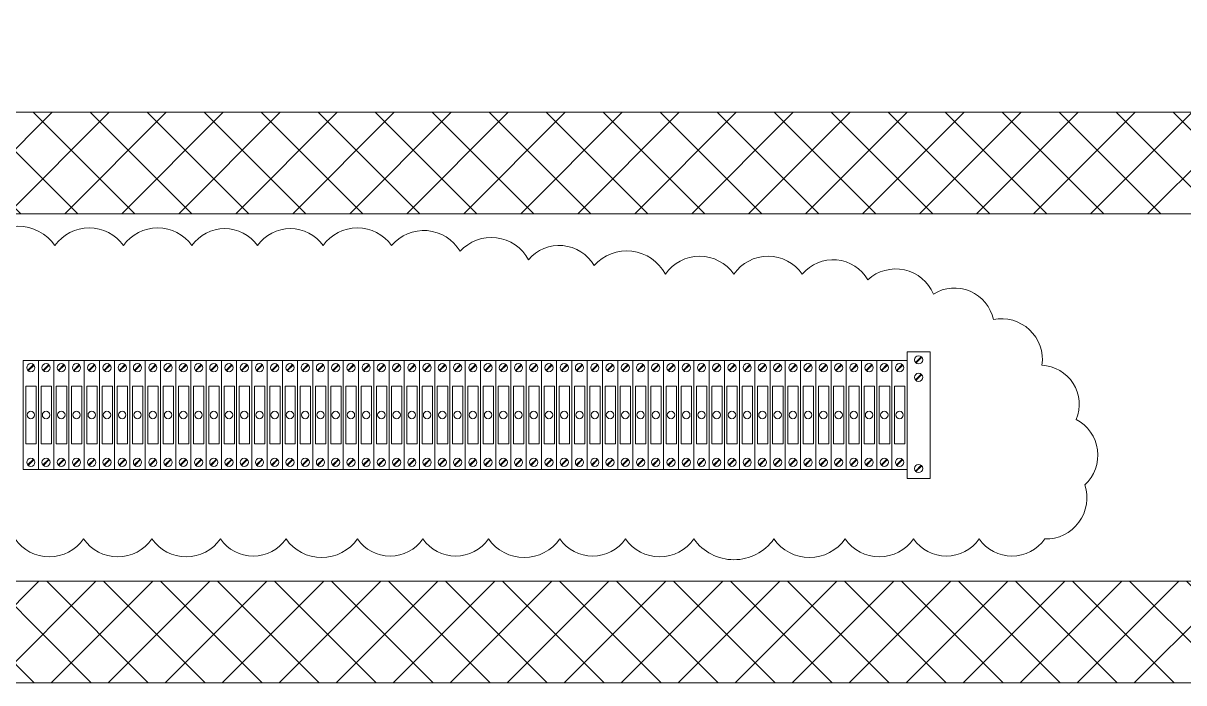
# Model space of a CAD drawing. Header units: millimetres. Extents: x 32626 to 72822, y 60047 to 123188.
# Drawn here: x 33365 to 33639.3, y 64582.1 to 64738.1 of the extents above; entities that cross this region are included whole.
import ezdxf

# ---------------------------------------------------------------- set-up
doc = ezdxf.new("R2010")
doc.units = ezdxf.units.MM
doc.header["$LTSCALE"] = 10
doc.layers.add('1轮廓实线层', color=7, linetype='Continuous', lineweight=18)

msp = doc.modelspace()

# ---------------------------------------------------------------- hatches: boundary and pattern name
at = {"layer": '1轮廓实线层'}
h = msp.add_hatch(dxfattribs=at)
h.set_pattern_fill('ANSI37', color=256, scale=3, style=0)
h.set_pattern_definition([(45, (1626.673, -2091.581), (-6.7351921, 6.7351921), []), (135, (1626.673, -2091.581), (-6.7351921, -6.7351921), [])])
h.paths.add_polyline_path([(33783.76, 64582.11), (33783.76, 64827.97), (33049.69, 64827.97), (33049.69, 64582.11)])
h.paths.add_polyline_path([(33759.76, 64606.11), (33759.76, 64693.04), (33073.69, 64693.04), (33073.69, 64606.11)], flags=16)
h.paths.add_polyline_path([(33759.76, 64717.04), (33759.76, 64803.97), (33073.69, 64803.97), (33073.69, 64717.04)], flags=16)

# ---------------------------------------------------------------- linework, layer by layer
for p, q in [((33759.76, 64717.04), (33073.69, 64717.04)), ((33759.76, 64693.04), (33073.69, 64693.04)), ((33519.76, 64606.11), (33073.69, 64606.11)), ((33759.76, 64606.11), (33073.69, 64606.11)), ((33783.76, 64582.11), (33049.69, 64582.11)), ((33582.58, 64582.11), (33630.58, 64582.11))]:
    msp.add_line(p, q, dxfattribs=at)
at = {"layer": '1轮廓实线层', "lineweight": 13}
for p, q in [((33573.93, 64660.42), (33579.33, 64660.42)), ((33573.93, 64630.42), (33573.93, 64660.42)), ((33579.33, 64660.42), (33579.33, 64630.42)), ((33365.02, 64658.35), (33368.62, 64658.35)), ((33365.02, 64632.55), (33365.02, 64658.35)), ((33368.62, 64658.35), (33368.62, 64632.55)), ((33368.62, 64658.35), (33372.22, 64658.35)), ((33368.62, 64632.55), (33368.62, 64658.35)), ((33372.22, 64658.35), (33372.22, 64632.55)), ((33372.22, 64658.35), (33375.82, 64658.35)), ((33372.22, 64632.55), (33372.22, 64658.35)), ((33375.82, 64658.35), (33375.82, 64632.55)), ((33375.82, 64658.35), (33379.42, 64658.35)), ((33375.82, 64632.55), (33375.82, 64658.35)), ((33379.42, 64658.35), (33379.42, 64632.55)), ((33379.42, 64658.35), (33383.02, 64658.35)), ((33379.42, 64632.55), (33379.42, 64658.35)), ((33383.02, 64658.35), (33383.02, 64632.55)), ((33383.02, 64658.35), (33386.62, 64658.35)), ((33383.02, 64632.55), (33383.02, 64658.35)), ((33386.62, 64658.35), (33386.62, 64632.55)), ((33386.62, 64658.35), (33390.22, 64658.35)), ((33386.62, 64632.55), (33386.62, 64658.35)), ((33390.22, 64658.35), (33390.22, 64632.55)), ((33390.22, 64658.35), (33393.82, 64658.35)), ((33390.22, 64632.55), (33390.22, 64658.35)), ((33393.82, 64658.35), (33393.82, 64632.55)), ((33393.86, 64658.35), (33397.46, 64658.35)), ((33397.46, 64658.35), (33397.46, 64632.55)), ((33397.46, 64658.35), (33401.06, 64658.35)), ((33397.46, 64632.55), (33397.46, 64658.35)), ((33401.06, 64658.35), (33401.06, 64632.55)), ((33401.06, 64658.35), (33404.66, 64658.35)), ((33401.06, 64632.55), (33401.06, 64658.35)), ((33404.66, 64658.35), (33404.66, 64632.55)), ((33404.66, 64658.35), (33408.26, 64658.35)), ((33404.66, 64632.55), (33404.66, 64658.35)), ((33408.26, 64658.35), (33408.26, 64632.55)), ((33408.26, 64658.35), (33411.86, 64658.35)), ((33408.26, 64632.55), (33408.26, 64658.35)), ((33411.86, 64658.35), (33411.86, 64632.55)), ((33411.86, 64658.35), (33415.46, 64658.35)), ((33411.86, 64632.55), (33411.86, 64658.35)), ((33415.46, 64658.35), (33415.46, 64632.55)), ((33415.46, 64658.35), (33419.06, 64658.35)), ((33415.46, 64632.55), (33415.46, 64658.35)), ((33419.06, 64658.35), (33419.06, 64632.55)), ((33419.06, 64658.35), (33422.66, 64658.35)), ((33419.06, 64632.55), (33419.06, 64658.35)), ((33422.66, 64658.35), (33422.66, 64632.55)), ((33422.66, 64658.35), (33426.26, 64658.35)), ((33422.66, 64632.55), (33422.66, 64658.35)), ((33426.26, 64658.35), (33426.26, 64632.55)), ((33426.26, 64658.35), (33429.86, 64658.35)), ((33426.26, 64632.55), (33426.26, 64658.35)), ((33429.86, 64658.35), (33429.86, 64632.55)), ((33429.87, 64658.35), (33433.47, 64658.35)), ((33429.87, 64632.55), (33429.87, 64658.35)), ((33433.47, 64658.35), (33433.47, 64632.55)), ((33433.47, 64658.35), (33437.07, 64658.35)), ((33433.47, 64632.55), (33433.47, 64658.35)), ((33437.07, 64658.35), (33437.07, 64632.55)), ((33437.07, 64658.35), (33440.67, 64658.35)), ((33437.07, 64632.55), (33437.07, 64658.35)), ((33440.67, 64658.35), (33440.67, 64632.55)), ((33440.67, 64658.35), (33444.27, 64658.35)), ((33440.67, 64632.55), (33440.67, 64658.35)), ((33444.27, 64658.35), (33444.27, 64632.55)), ((33444.27, 64658.35), (33447.87, 64658.35)), ((33444.27, 64632.55), (33444.27, 64658.35)), ((33447.87, 64658.35), (33447.87, 64632.55)), ((33447.87, 64658.35), (33451.47, 64658.35)), ((33447.87, 64632.55), (33447.87, 64658.35)), ((33451.47, 64658.35), (33451.47, 64632.55)), ((33451.47, 64658.35), (33455.07, 64658.35)), ((33451.47, 64632.55), (33451.47, 64658.35)), ((33455.07, 64658.35), (33455.07, 64632.55)), ((33455.07, 64658.35), (33458.67, 64658.35)), ((33455.07, 64632.55), (33455.07, 64658.35)), ((33458.67, 64658.35), (33458.67, 64632.55)), ((33458.67, 64658.35), (33462.27, 64658.35)), ((33458.67, 64632.55), (33458.67, 64658.35)), ((33462.27, 64658.35), (33462.27, 64632.55)), ((33462.27, 64658.35), (33465.87, 64658.35)), ((33462.27, 64632.55), (33462.27, 64658.35)), ((33465.87, 64658.35), (33465.87, 64632.55)), ((33465.87, 64658.35), (33469.47, 64658.35)), ((33465.87, 64632.55), (33465.87, 64658.35)), ((33469.47, 64658.35), (33469.47, 64632.55)), ((33469.47, 64632.55), (33469.47, 64658.35)), ((33469.48, 64658.35), (33473.08, 64658.35)), ((33469.48, 64632.55), (33469.48, 64658.35)), ((33473.08, 64658.35), (33473.08, 64632.55)), ((33473.08, 64658.35), (33476.68, 64658.35)), ((33473.08, 64632.55), (33473.08, 64658.35)), ((33476.68, 64658.35), (33476.68, 64632.55)), ((33476.68, 64658.35), (33480.28, 64658.35)), ((33476.68, 64632.55), (33476.68, 64658.35)), ((33480.28, 64658.35), (33480.28, 64632.55)), ((33480.28, 64658.35), (33483.88, 64658.35)), ((33480.28, 64632.55), (33480.28, 64658.35)), ((33483.88, 64658.35), (33483.88, 64632.55)), ((33483.88, 64658.35), (33487.48, 64658.35)), ((33483.88, 64632.55), (33483.88, 64658.35)), ((33487.48, 64658.35), (33487.48, 64632.55)), ((33487.48, 64658.35), (33491.08, 64658.35)), ((33487.48, 64632.55), (33487.48, 64658.35)), ((33491.08, 64658.35), (33491.08, 64632.55)), ((33491.08, 64658.35), (33494.68, 64658.35)), ((33491.08, 64632.55), (33491.08, 64658.35)), ((33494.68, 64658.35), (33494.68, 64632.55)), ((33494.68, 64658.35), (33498.28, 64658.35)), ((33494.68, 64632.55), (33494.68, 64658.35)), ((33498.28, 64658.35), (33498.28, 64632.55)), ((33498.31, 64658.35), (33501.91, 64658.35)), ((33501.91, 64658.35), (33501.91, 64632.55)), ((33501.91, 64658.35), (33505.51, 64658.35)), ((33501.91, 64632.55), (33501.91, 64658.35)), ((33505.51, 64658.35), (33505.51, 64632.55)), ((33505.52, 64658.35), (33509.12, 64658.35)), ((33505.52, 64632.55), (33505.52, 64658.35)), ((33509.12, 64658.35), (33509.12, 64632.55)), ((33509.12, 64658.35), (33512.72, 64658.35)), ((33509.12, 64632.55), (33509.12, 64658.35)), ((33512.72, 64658.35), (33512.72, 64632.55)), ((33512.72, 64658.35), (33516.32, 64658.35)), ((33512.72, 64632.55), (33512.72, 64658.35)), ((33516.32, 64658.35), (33516.32, 64632.55)), ((33516.32, 64658.35), (33519.92, 64658.35)), ((33516.32, 64632.55), (33516.32, 64658.35)), ((33519.92, 64658.35), (33519.92, 64632.55)), ((33519.92, 64658.35), (33523.52, 64658.35)), ((33519.92, 64632.55), (33519.92, 64658.35)), ((33523.52, 64658.35), (33523.52, 64632.55)), ((33523.52, 64658.35), (33527.12, 64658.35)), ((33523.52, 64632.55), (33523.52, 64658.35)), ((33527.12, 64658.35), (33527.12, 64632.55)), ((33527.12, 64658.35), (33530.72, 64658.35)), ((33527.12, 64632.55), (33527.12, 64658.35)), ((33530.72, 64658.35), (33530.72, 64632.55)), ((33530.72, 64658.35), (33534.32, 64658.35)), ((33530.72, 64632.55), (33530.72, 64658.35)), ((33534.32, 64658.35), (33534.32, 64632.55)), ((33534.32, 64658.35), (33537.92, 64658.35)), ((33534.32, 64632.55), (33534.32, 64658.35)), ((33537.92, 64658.35), (33537.92, 64632.55)), ((33537.92, 64658.35), (33541.52, 64658.35)), ((33537.92, 64632.55), (33537.92, 64658.35)), ((33541.52, 64658.35), (33541.52, 64632.55)), ((33541.52, 64658.35), (33545.12, 64658.35)), ((33541.52, 64632.55), (33541.52, 64658.35)), ((33545.12, 64658.35), (33545.12, 64632.55)), ((33545.12, 64658.35), (33548.72, 64658.35)), ((33545.12, 64632.55), (33545.12, 64658.35)), ((33548.72, 64658.35), (33548.72, 64632.55)), ((33548.72, 64658.35), (33552.32, 64658.35)), ((33548.72, 64632.55), (33548.72, 64658.35)), ((33552.32, 64658.35), (33552.32, 64632.55)), ((33552.33, 64658.35), (33555.93, 64658.35)), ((33552.33, 64632.55), (33552.33, 64658.35)), ((33555.93, 64658.35), (33555.93, 64632.55)), ((33555.93, 64658.35), (33559.53, 64658.35)), ((33555.93, 64632.55), (33555.93, 64658.35)), ((33559.53, 64658.35), (33559.53, 64632.55)), ((33559.53, 64658.35), (33563.13, 64658.35)), ((33559.53, 64632.55), (33559.53, 64658.35)), ((33563.13, 64658.35), (33563.13, 64632.55)), ((33563.13, 64658.35), (33566.73, 64658.35)), ((33563.13, 64632.55), (33563.13, 64658.35)), ((33566.73, 64658.35), (33566.73, 64632.55)), ((33566.73, 64658.35), (33570.33, 64658.35)), ((33566.73, 64632.55), (33566.73, 64658.35)), ((33570.33, 64658.35), (33570.33, 64632.55)), ((33570.33, 64658.35), (33573.93, 64658.35)), ((33570.33, 64632.55), (33570.33, 64658.35)), ((33573.93, 64658.35), (33573.93, 64632.55)), ((33573.93, 64632.55), (33573.93, 64658.35)), ((33575.88, 64657.86), (33577.26, 64659.24)), ((33576, 64657.74), (33577.38, 64659.12)), ((33366.07, 64656.01), (33367.45, 64657.39)), ((33366.19, 64655.89), (33367.57, 64657.27)), ((33369.67, 64656.01), (33371.05, 64657.39)), ((33369.79, 64655.89), (33371.17, 64657.27)), ((33373.27, 64656.01), (33374.65, 64657.39)), ((33373.39, 64655.89), (33374.77, 64657.27)), ((33376.87, 64656.01), (33378.25, 64657.39)), ((33376.99, 64655.89), (33378.37, 64657.27)), ((33380.47, 64656.01), (33381.85, 64657.39)), ((33380.59, 64655.89), (33381.97, 64657.27)), ((33384.07, 64656.01), (33385.45, 64657.39)), ((33384.19, 64655.89), (33385.57, 64657.27)), ((33387.67, 64656.01), (33389.05, 64657.39)), ((33387.8, 64655.89), (33389.17, 64657.27)), ((33391.27, 64656.01), (33392.65, 64657.39)), ((33391.4, 64655.89), (33392.77, 64657.27)), ((33394.91, 64656.01), (33396.29, 64657.39)), ((33395.03, 64655.89), (33396.41, 64657.27)), ((33398.51, 64656.01), (33399.89, 64657.39)), ((33398.63, 64655.89), (33400.01, 64657.27)), ((33402.11, 64656.01), (33403.49, 64657.39)), ((33402.23, 64655.89), (33403.61, 64657.27)), ((33405.71, 64656.01), (33407.09, 64657.39)), ((33405.83, 64655.89), (33407.21, 64657.27)), ((33409.31, 64656.01), (33410.69, 64657.39)), ((33409.43, 64655.89), (33410.81, 64657.27)), ((33412.91, 64656.01), (33414.29, 64657.39)), ((33413.03, 64655.89), (33414.41, 64657.27)), ((33416.51, 64656.01), (33417.89, 64657.39)), ((33416.63, 64655.89), (33418.01, 64657.27)), ((33420.11, 64656.01), (33421.49, 64657.39)), ((33420.23, 64655.89), (33421.61, 64657.27)), ((33423.71, 64656.01), (33425.09, 64657.39)), ((33423.84, 64655.89), (33425.21, 64657.27)), ((33427.32, 64656.01), (33428.69, 64657.39)), ((33427.44, 64655.89), (33428.81, 64657.27)), ((33430.92, 64656.01), (33432.29, 64657.39)), ((33431.04, 64655.89), (33432.42, 64657.27)), ((33434.52, 64656.01), (33435.9, 64657.39)), ((33434.64, 64655.89), (33436.02, 64657.27)), ((33438.12, 64656.01), (33439.5, 64657.39)), ((33438.24, 64655.89), (33439.62, 64657.27)), ((33441.72, 64656.01), (33443.1, 64657.39)), ((33441.84, 64655.89), (33443.22, 64657.27)), ((33445.32, 64656.01), (33446.7, 64657.39)), ((33445.44, 64655.89), (33446.82, 64657.27)), ((33448.92, 64656.01), (33450.3, 64657.39)), ((33449.04, 64655.89), (33450.42, 64657.27)), ((33452.52, 64656.01), (33453.9, 64657.39)), ((33452.64, 64655.89), (33454.02, 64657.27)), ((33456.12, 64656.01), (33457.5, 64657.39)), ((33456.24, 64655.89), (33457.62, 64657.27)), ((33459.72, 64656.01), (33461.1, 64657.39)), ((33459.84, 64655.89), (33461.22, 64657.27)), ((33463.32, 64656.01), (33464.7, 64657.39)), ((33463.44, 64655.89), (33464.82, 64657.27)), ((33466.92, 64656.01), (33468.3, 64657.39)), ((33467.04, 64655.89), (33468.42, 64657.27)), ((33470.53, 64656.01), (33471.9, 64657.39)), ((33470.65, 64655.89), (33472.03, 64657.27)), ((33474.13, 64656.01), (33475.51, 64657.39)), ((33474.25, 64655.89), (33475.63, 64657.27)), ((33477.73, 64656.01), (33479.11, 64657.39)), ((33477.85, 64655.89), (33479.23, 64657.27)), ((33481.33, 64656.01), (33482.71, 64657.39)), ((33481.45, 64655.89), (33482.83, 64657.27)), ((33484.93, 64656.01), (33486.31, 64657.39)), ((33485.05, 64655.89), (33486.43, 64657.27)), ((33488.53, 64656.01), (33489.91, 64657.39)), ((33488.65, 64655.89), (33490.03, 64657.27)), ((33492.13, 64656.01), (33493.51, 64657.39)), ((33492.25, 64655.89), (33493.63, 64657.27)), ((33495.73, 64656.01), (33497.11, 64657.39)), ((33495.85, 64655.89), (33497.23, 64657.27)), ((33499.36, 64656.01), (33500.74, 64657.39)), ((33499.48, 64655.89), (33500.86, 64657.27)), ((33502.96, 64656.01), (33504.34, 64657.39)), ((33503.09, 64655.89), (33504.46, 64657.27)), ((33506.57, 64656.01), (33507.94, 64657.39)), ((33506.69, 64655.89), (33508.07, 64657.27)), ((33510.17, 64656.01), (33511.55, 64657.39)), ((33510.29, 64655.89), (33511.67, 64657.27)), ((33513.77, 64656.01), (33515.15, 64657.39)), ((33513.89, 64655.89), (33515.27, 64657.27)), ((33517.37, 64656.01), (33518.75, 64657.39)), ((33517.49, 64655.89), (33518.87, 64657.27)), ((33520.97, 64656.01), (33522.35, 64657.39)), ((33521.09, 64655.89), (33522.47, 64657.27)), ((33524.57, 64656.01), (33525.95, 64657.39)), ((33524.69, 64655.89), (33526.07, 64657.27)), ((33528.17, 64656.01), (33529.55, 64657.39)), ((33528.29, 64655.89), (33529.67, 64657.27)), ((33531.77, 64656.01), (33533.15, 64657.39)), ((33531.89, 64655.89), (33533.27, 64657.27)), ((33535.37, 64656.01), (33536.75, 64657.39)), ((33535.49, 64655.89), (33536.87, 64657.27)), ((33538.97, 64656.01), (33540.35, 64657.39)), ((33539.09, 64655.89), (33540.47, 64657.27)), ((33542.57, 64656.01), (33543.95, 64657.39)), ((33542.69, 64655.89), (33544.07, 64657.27)), ((33546.17, 64656.01), (33547.55, 64657.39)), ((33546.3, 64655.89), (33547.67, 64657.27)), ((33549.78, 64656.01), (33551.15, 64657.39)), ((33549.9, 64655.89), (33551.28, 64657.27)), ((33553.38, 64656.01), (33554.75, 64657.39)), ((33553.5, 64655.89), (33554.88, 64657.27)), ((33556.98, 64656.01), (33558.36, 64657.39)), ((33557.1, 64655.89), (33558.48, 64657.27)), ((33560.58, 64656.01), (33561.96, 64657.39)), ((33560.7, 64655.89), (33562.08, 64657.27)), ((33564.18, 64656.01), (33565.56, 64657.39)), ((33564.3, 64655.89), (33565.68, 64657.27)), ((33567.78, 64656.01), (33569.16, 64657.39)), ((33567.9, 64655.89), (33569.28, 64657.27)), ((33571.38, 64656.01), (33572.76, 64657.39)), ((33571.5, 64655.89), (33572.88, 64657.27)), ((33575.88, 64653.74), (33577.26, 64655.12)), ((33576, 64653.62), (33577.38, 64655)), ((33366.07, 64633.63), (33367.45, 64635.01)), ((33366.19, 64633.51), (33367.57, 64634.89)), ((33369.67, 64633.63), (33371.05, 64635.01)), ((33369.79, 64633.51), (33371.17, 64634.89)), ((33373.27, 64633.63), (33374.65, 64635.01)), ((33373.39, 64633.51), (33374.77, 64634.89)), ((33376.87, 64633.63), (33378.25, 64635.01)), ((33376.99, 64633.51), (33378.37, 64634.89)), ((33380.47, 64633.63), (33381.85, 64635.01)), ((33380.59, 64633.51), (33381.97, 64634.89)), ((33384.07, 64633.63), (33385.45, 64635.01)), ((33384.19, 64633.51), (33385.57, 64634.89)), ((33387.67, 64633.63), (33389.05, 64635.01)), ((33387.8, 64633.51), (33389.17, 64634.89)), ((33391.27, 64633.63), (33392.65, 64635.01)), ((33391.4, 64633.51), (33392.77, 64634.89)), ((33394.91, 64633.63), (33396.29, 64635.01)), ((33395.03, 64633.51), (33396.41, 64634.89)), ((33398.51, 64633.63), (33399.89, 64635.01)), ((33398.63, 64633.51), (33400.01, 64634.89)), ((33402.11, 64633.63), (33403.49, 64635.01)), ((33402.23, 64633.51), (33403.61, 64634.89)), ((33405.71, 64633.63), (33407.09, 64635.01)), ((33405.83, 64633.51), (33407.21, 64634.89)), ((33409.31, 64633.63), (33410.69, 64635.01)), ((33409.43, 64633.51), (33410.81, 64634.89)), ((33412.91, 64633.63), (33414.29, 64635.01)), ((33413.03, 64633.51), (33414.41, 64634.89)), ((33416.51, 64633.63), (33417.89, 64635.01)), ((33416.63, 64633.51), (33418.01, 64634.89)), ((33420.11, 64633.63), (33421.49, 64635.01)), ((33420.23, 64633.51), (33421.61, 64634.89)), ((33423.71, 64633.63), (33425.09, 64635.01)), ((33423.84, 64633.51), (33425.21, 64634.89)), ((33427.32, 64633.63), (33428.69, 64635.01)), ((33427.44, 64633.51), (33428.81, 64634.89)), ((33430.92, 64633.63), (33432.29, 64635.01)), ((33431.04, 64633.51), (33432.42, 64634.89)), ((33434.52, 64633.63), (33435.9, 64635.01)), ((33434.64, 64633.51), (33436.02, 64634.89)), ((33438.12, 64633.63), (33439.5, 64635.01)), ((33438.24, 64633.51), (33439.62, 64634.89)), ((33441.72, 64633.63), (33443.1, 64635.01)), ((33441.84, 64633.51), (33443.22, 64634.89)), ((33445.32, 64633.63), (33446.7, 64635.01)), ((33445.44, 64633.51), (33446.82, 64634.89)), ((33448.92, 64633.63), (33450.3, 64635.01)), ((33449.04, 64633.51), (33450.42, 64634.89)), ((33452.52, 64633.63), (33453.9, 64635.01)), ((33452.64, 64633.51), (33454.02, 64634.89)), ((33456.12, 64633.63), (33457.5, 64635.01)), ((33456.24, 64633.51), (33457.62, 64634.89)), ((33459.72, 64633.63), (33461.1, 64635.01)), ((33459.84, 64633.51), (33461.22, 64634.89)), ((33463.32, 64633.63), (33464.7, 64635.01)), ((33463.44, 64633.51), (33464.82, 64634.89)), ((33466.92, 64633.63), (33468.3, 64635.01)), ((33467.04, 64633.51), (33468.42, 64634.89)), ((33470.53, 64633.63), (33471.9, 64635.01)), ((33470.65, 64633.51), (33472.03, 64634.89)), ((33474.13, 64633.63), (33475.51, 64635.01)), ((33474.25, 64633.51), (33475.63, 64634.89)), ((33477.73, 64633.63), (33479.11, 64635.01)), ((33477.85, 64633.51), (33479.23, 64634.89)), ((33481.33, 64633.63), (33482.71, 64635.01)), ((33481.45, 64633.51), (33482.83, 64634.89)), ((33484.93, 64633.63), (33486.31, 64635.01)), ((33485.05, 64633.51), (33486.43, 64634.89)), ((33488.53, 64633.63), (33489.91, 64635.01)), ((33488.65, 64633.51), (33490.03, 64634.89)), ((33492.13, 64633.63), (33493.51, 64635.01)), ((33492.25, 64633.51), (33493.63, 64634.89)), ((33495.73, 64633.63), (33497.11, 64635.01)), ((33495.85, 64633.51), (33497.23, 64634.89)), ((33499.36, 64633.63), (33500.74, 64635.01)), ((33499.48, 64633.51), (33500.86, 64634.89)), ((33502.96, 64633.63), (33504.34, 64635.01)), ((33503.09, 64633.51), (33504.46, 64634.89)), ((33506.57, 64633.63), (33507.94, 64635.01)), ((33506.69, 64633.51), (33508.07, 64634.89)), ((33510.17, 64633.63), (33511.55, 64635.01)), ((33510.29, 64633.51), (33511.67, 64634.89)), ((33513.77, 64633.63), (33515.15, 64635.01)), ((33513.89, 64633.51), (33515.27, 64634.89)), ((33517.37, 64633.63), (33518.75, 64635.01)), ((33517.49, 64633.51), (33518.87, 64634.89)), ((33520.97, 64633.63), (33522.35, 64635.01)), ((33521.09, 64633.51), (33522.47, 64634.89)), ((33524.57, 64633.63), (33525.95, 64635.01)), ((33524.69, 64633.51), (33526.07, 64634.89)), ((33528.17, 64633.63), (33529.55, 64635.01)), ((33528.29, 64633.51), (33529.67, 64634.89)), ((33531.77, 64633.63), (33533.15, 64635.01)), ((33531.89, 64633.51), (33533.27, 64634.89)), ((33535.37, 64633.63), (33536.75, 64635.01)), ((33535.49, 64633.51), (33536.87, 64634.89)), ((33538.97, 64633.63), (33540.35, 64635.01)), ((33539.09, 64633.51), (33540.47, 64634.89)), ((33542.57, 64633.63), (33543.95, 64635.01)), ((33542.69, 64633.51), (33544.07, 64634.89)), ((33546.17, 64633.63), (33547.55, 64635.01)), ((33546.3, 64633.51), (33547.67, 64634.89)), ((33549.78, 64633.63), (33551.15, 64635.01)), ((33549.9, 64633.51), (33551.28, 64634.89)), ((33553.38, 64633.63), (33554.75, 64635.01)), ((33553.5, 64633.51), (33554.88, 64634.89)), ((33556.98, 64633.63), (33558.36, 64635.01)), ((33557.1, 64633.51), (33558.48, 64634.89)), ((33560.58, 64633.63), (33561.96, 64635.01)), ((33560.7, 64633.51), (33562.08, 64634.89)), ((33564.18, 64633.63), (33565.56, 64635.01)), ((33564.3, 64633.51), (33565.68, 64634.89)), ((33567.78, 64633.63), (33569.16, 64635.01)), ((33567.9, 64633.51), (33569.28, 64634.89)), ((33571.38, 64633.63), (33572.76, 64635.01)), ((33571.5, 64633.51), (33572.88, 64634.89)), ((33575.88, 64632.17), (33577.26, 64633.55)), ((33576, 64632.05), (33577.38, 64633.43)), ((33368.62, 64632.55), (33365.02, 64632.55)), ((33372.22, 64632.55), (33368.62, 64632.55)), ((33375.82, 64632.55), (33372.22, 64632.55)), ((33379.42, 64632.55), (33375.82, 64632.55)), ((33383.02, 64632.55), (33379.42, 64632.55)), ((33386.62, 64632.55), (33383.02, 64632.55)), ((33390.22, 64632.55), (33386.62, 64632.55)), ((33393.82, 64632.55), (33390.22, 64632.55)), ((33397.46, 64632.55), (33393.86, 64632.55)), ((33401.06, 64632.55), (33397.46, 64632.55)), ((33404.66, 64632.55), (33401.06, 64632.55)), ((33408.26, 64632.55), (33404.66, 64632.55)), ((33411.86, 64632.55), (33408.26, 64632.55)), ((33415.46, 64632.55), (33411.86, 64632.55)), ((33419.06, 64632.55), (33415.46, 64632.55)), ((33422.66, 64632.55), (33419.06, 64632.55)), ((33426.26, 64632.55), (33422.66, 64632.55)), ((33429.86, 64632.55), (33426.26, 64632.55)), ((33433.47, 64632.55), (33429.87, 64632.55)), ((33437.07, 64632.55), (33433.47, 64632.55)), ((33440.67, 64632.55), (33437.07, 64632.55)), ((33444.27, 64632.55), (33440.67, 64632.55)), ((33447.87, 64632.55), (33444.27, 64632.55)), ((33451.47, 64632.55), (33447.87, 64632.55)), ((33455.07, 64632.55), (33451.47, 64632.55)), ((33458.67, 64632.55), (33455.07, 64632.55)), ((33462.27, 64632.55), (33458.67, 64632.55)), ((33465.87, 64632.55), (33462.27, 64632.55)), ((33469.47, 64632.55), (33465.87, 64632.55)), ((33473.08, 64632.55), (33469.48, 64632.55)), ((33476.68, 64632.55), (33473.08, 64632.55)), ((33480.28, 64632.55), (33476.68, 64632.55)), ((33483.88, 64632.55), (33480.28, 64632.55)), ((33487.48, 64632.55), (33483.88, 64632.55)), ((33491.08, 64632.55), (33487.48, 64632.55)), ((33494.68, 64632.55), (33491.08, 64632.55)), ((33498.28, 64632.55), (33494.68, 64632.55)), ((33501.91, 64632.55), (33498.31, 64632.55)), ((33505.51, 64632.55), (33501.91, 64632.55)), ((33509.12, 64632.55), (33505.52, 64632.55)), ((33512.72, 64632.55), (33509.12, 64632.55)), ((33516.32, 64632.55), (33512.72, 64632.55)), ((33519.92, 64632.55), (33516.32, 64632.55)), ((33523.52, 64632.55), (33519.92, 64632.55)), ((33527.12, 64632.55), (33523.52, 64632.55)), ((33530.72, 64632.55), (33527.12, 64632.55)), ((33534.32, 64632.55), (33530.72, 64632.55)), ((33537.92, 64632.55), (33534.32, 64632.55)), ((33541.52, 64632.55), (33537.92, 64632.55)), ((33545.12, 64632.55), (33541.52, 64632.55)), ((33548.72, 64632.55), (33545.12, 64632.55)), ((33552.32, 64632.55), (33548.72, 64632.55)), ((33555.93, 64632.55), (33552.33, 64632.55)), ((33559.53, 64632.55), (33555.93, 64632.55)), ((33563.13, 64632.55), (33559.53, 64632.55)), ((33566.73, 64632.55), (33563.13, 64632.55)), ((33570.33, 64632.55), (33566.73, 64632.55)), ((33573.93, 64632.55), (33570.33, 64632.55)), ((33579.33, 64630.42), (33573.93, 64630.42))]:
    msp.add_line(p, q, dxfattribs=at)
at = {"layer": '1轮廓实线层', "color": 1}
msp.add_lwpolyline([(33363.09, 64616.13, 0.520567), (33379.27, 64616.13, 0.520567), (33379.27, 64616.13, 0.520567), (33395.45, 64616.13, 0.520567), (33395.45, 64616.13, 0.520567), (33411.63, 64616.13, 0.520567), (33411.63, 64616.13, 0.520567), (33427.13, 64616.13, 0.520567), (33427.13, 64616.13, 0.520567), (33443.99, 64616.13, 0.520567), (33443.99, 64616.13, 0.520567), (33459.49, 64616.13, 0.520567), (33459.49, 64616.13, 0.520567), (33474.99, 64616.13, 0.520567), (33474.99, 64616.13, 0.520567), (33491.85, 64616.13, 0.520567), (33491.85, 64616.13, 0.520567), (33507.35, 64616.13, 0.520567), (33507.35, 64616.13, 0.520567), (33523.53, 64616.13, 0.520567), (33523.53, 64616.13, 0.520567), (33542.41, 64616.13, 0.520567), (33542.41, 64616.13, 0.520567), (33559.26, 64616.13, 0.520567), (33559.26, 64616.13, 0.520567), (33575.44, 64616.13, 0.520567), (33575.44, 64616.13, 0.520567), (33590.94, 64616.13, 0.520567), (33590.94, 64616.13, 0.520567), (33606.45, 64616.13, 0.520567), (33606.45, 64616.13, 0.520567), (33615.89, 64628.92, 0.520567), (33615.89, 64628.92, 0.520567), (33613.86, 64644.42, 0.520567), (33613.86, 64644.42, 0.520567), (33605.78, 64657.22, 0.520567), (33605.78, 64657.22, 0.520567), (33594.31, 64668, 0.520567), (33594.31, 64668, 0.520567), (33580.16, 64674.06, 0.520567), (33580.16, 64674.06, 0.520567), (33564.65, 64677.43, 0.520567), (33564.65, 64677.43, 0.520567), (33549.15, 64678.77, 0.520567), (33549.15, 64678.77, 0.520567), (33532.97, 64678.77, 0.520567), (33532.97, 64678.77, 0.520567), (33516.79, 64678.77, 0.520567), (33516.79, 64678.77, 0.520567), (33499.94, 64680.79, 0.520567), (33499.94, 64680.79, 0.520567), (33484.43, 64682.14, 0.520567), (33484.43, 64682.14, 0.520567), (33468.25, 64684.16, 0.520567), (33468.25, 64684.16, 0.520567), (33452.07, 64685.51, 0.520567), (33452.07, 64685.51, 0.520567), (33435.9, 64685.51, 0.520567), (33435.9, 64685.51, 0.520567), (33420.39, 64685.51, 0.520567), (33420.39, 64685.51, 0.520567), (33404.89, 64685.51, 0.520567), (33404.89, 64685.51, 0.520567), (33388.71, 64685.51, 0.520567), (33388.71, 64685.51, 0.520567), (33372.53, 64685.51, 0.520567), (33372.53, 64685.51, 0.520567), (33355, 64685.51, 0.520567)], format="xyb", dxfattribs=at)
at = {"layer": '1轮廓实线层', "lineweight": 13}
for points in [[(33365.64, 64652.25), (33368.09, 64652.25), (33368.09, 64638.59), (33365.64, 64638.59)], [(33369.24, 64652.25), (33371.69, 64652.25), (33371.69, 64638.59), (33369.24, 64638.59)], [(33372.84, 64652.25), (33375.29, 64652.25), (33375.29, 64638.59), (33372.84, 64638.59)], [(33376.44, 64652.25), (33378.89, 64652.25), (33378.89, 64638.59), (33376.44, 64638.59)], [(33380.04, 64652.25), (33382.49, 64652.25), (33382.49, 64638.59), (33380.04, 64638.59)], [(33383.64, 64652.25), (33386.09, 64652.25), (33386.09, 64638.59), (33383.64, 64638.59)], [(33387.24, 64652.25), (33389.69, 64652.25), (33389.69, 64638.59), (33387.24, 64638.59)], [(33390.85, 64652.25), (33393.29, 64652.25), (33393.29, 64638.59), (33390.85, 64638.59)], [(33394.48, 64652.25), (33396.93, 64652.25), (33396.93, 64638.59), (33394.48, 64638.59)], [(33398.08, 64652.25), (33400.53, 64652.25), (33400.53, 64638.59), (33398.08, 64638.59)], [(33401.68, 64652.25), (33404.13, 64652.25), (33404.13, 64638.59), (33401.68, 64638.59)], [(33405.28, 64652.25), (33407.73, 64652.25), (33407.73, 64638.59), (33405.28, 64638.59)], [(33408.88, 64652.25), (33411.33, 64652.25), (33411.33, 64638.59), (33408.88, 64638.59)], [(33412.48, 64652.25), (33414.93, 64652.25), (33414.93, 64638.59), (33412.48, 64638.59)], [(33416.08, 64652.25), (33418.53, 64652.25), (33418.53, 64638.59), (33416.08, 64638.59)], [(33419.68, 64652.25), (33422.13, 64652.25), (33422.13, 64638.59), (33419.68, 64638.59)], [(33423.28, 64652.25), (33425.73, 64652.25), (33425.73, 64638.59), (33423.28, 64638.59)], [(33426.89, 64652.25), (33429.33, 64652.25), (33429.33, 64638.59), (33426.89, 64638.59)], [(33430.49, 64652.25), (33432.93, 64652.25), (33432.93, 64638.59), (33430.49, 64638.59)], [(33434.09, 64652.25), (33436.54, 64652.25), (33436.54, 64638.59), (33434.09, 64638.59)], [(33437.69, 64652.25), (33440.14, 64652.25), (33440.14, 64638.59), (33437.69, 64638.59)], [(33441.29, 64652.25), (33443.74, 64652.25), (33443.74, 64638.59), (33441.29, 64638.59)], [(33444.89, 64652.25), (33447.34, 64652.25), (33447.34, 64638.59), (33444.89, 64638.59)], [(33448.49, 64652.25), (33450.94, 64652.25), (33450.94, 64638.59), (33448.49, 64638.59)], [(33452.09, 64652.25), (33454.54, 64652.25), (33454.54, 64638.59), (33452.09, 64638.59)], [(33455.69, 64652.25), (33458.14, 64652.25), (33458.14, 64638.59), (33455.69, 64638.59)], [(33459.29, 64652.25), (33461.74, 64652.25), (33461.74, 64638.59), (33459.29, 64638.59)], [(33462.89, 64652.25), (33465.34, 64652.25), (33465.34, 64638.59), (33462.89, 64638.59)], [(33466.49, 64652.25), (33468.94, 64652.25), (33468.94, 64638.59), (33466.49, 64638.59)], [(33470.1, 64652.25), (33472.54, 64652.25), (33472.54, 64638.59), (33470.1, 64638.59)], [(33473.7, 64652.25), (33476.15, 64652.25), (33476.15, 64638.59), (33473.7, 64638.59)], [(33477.3, 64652.25), (33479.75, 64652.25), (33479.75, 64638.59), (33477.3, 64638.59)], [(33480.9, 64652.25), (33483.35, 64652.25), (33483.35, 64638.59), (33480.9, 64638.59)], [(33484.5, 64652.25), (33486.95, 64652.25), (33486.95, 64638.59), (33484.5, 64638.59)], [(33488.1, 64652.25), (33490.55, 64652.25), (33490.55, 64638.59), (33488.1, 64638.59)], [(33491.7, 64652.25), (33494.15, 64652.25), (33494.15, 64638.59), (33491.7, 64638.59)], [(33495.3, 64652.25), (33497.75, 64652.25), (33497.75, 64638.59), (33495.3, 64638.59)], [(33498.93, 64652.25), (33501.38, 64652.25), (33501.38, 64638.59), (33498.93, 64638.59)], [(33502.54, 64652.25), (33504.98, 64652.25), (33504.98, 64638.59), (33502.54, 64638.59)], [(33506.14, 64652.25), (33508.58, 64652.25), (33508.58, 64638.59), (33506.14, 64638.59)], [(33509.74, 64652.25), (33512.19, 64652.25), (33512.19, 64638.59), (33509.74, 64638.59)], [(33513.34, 64652.25), (33515.79, 64652.25), (33515.79, 64638.59), (33513.34, 64638.59)], [(33516.94, 64652.25), (33519.39, 64652.25), (33519.39, 64638.59), (33516.94, 64638.59)], [(33520.54, 64652.25), (33522.99, 64652.25), (33522.99, 64638.59), (33520.54, 64638.59)], [(33524.14, 64652.25), (33526.59, 64652.25), (33526.59, 64638.59), (33524.14, 64638.59)], [(33527.74, 64652.25), (33530.19, 64652.25), (33530.19, 64638.59), (33527.74, 64638.59)], [(33531.34, 64652.25), (33533.79, 64652.25), (33533.79, 64638.59), (33531.34, 64638.59)], [(33534.94, 64652.25), (33537.39, 64652.25), (33537.39, 64638.59), (33534.94, 64638.59)], [(33538.54, 64652.25), (33540.99, 64652.25), (33540.99, 64638.59), (33538.54, 64638.59)], [(33542.14, 64652.25), (33544.59, 64652.25), (33544.59, 64638.59), (33542.14, 64638.59)], [(33545.74, 64652.25), (33548.19, 64652.25), (33548.19, 64638.59), (33545.74, 64638.59)], [(33549.35, 64652.25), (33551.79, 64652.25), (33551.79, 64638.59), (33549.35, 64638.59)], [(33552.95, 64652.25), (33555.39, 64652.25), (33555.39, 64638.59), (33552.95, 64638.59)], [(33556.55, 64652.25), (33559, 64652.25), (33559, 64638.59), (33556.55, 64638.59)], [(33560.15, 64652.25), (33562.6, 64652.25), (33562.6, 64638.59), (33560.15, 64638.59)], [(33563.75, 64652.25), (33566.2, 64652.25), (33566.2, 64638.59), (33563.75, 64638.59)], [(33567.35, 64652.25), (33569.8, 64652.25), (33569.8, 64638.59), (33567.35, 64638.59)], [(33570.95, 64652.25), (33573.4, 64652.25), (33573.4, 64638.59), (33570.95, 64638.59)]]:
    msp.add_lwpolyline(points, close=True, dxfattribs=at)
for centre, radius in [((33366.82, 64656.64), 0.975), ((33370.42, 64656.64), 0.975), ((33374.02, 64656.64), 0.975), ((33377.62, 64656.64), 0.975), ((33381.22, 64656.64), 0.975), ((33384.82, 64656.64), 0.975), ((33388.42, 64656.64), 0.975), ((33392.02, 64656.64), 0.975), ((33395.66, 64656.64), 0.975), ((33399.26, 64656.64), 0.975), ((33402.86, 64656.64), 0.975), ((33406.46, 64656.64), 0.975), ((33410.06, 64656.64), 0.975), ((33413.66, 64656.64), 0.975), ((33417.26, 64656.64), 0.975), ((33420.86, 64656.64), 0.975), ((33424.46, 64656.64), 0.975), ((33428.06, 64656.64), 0.975), ((33431.67, 64656.64), 0.975), ((33435.27, 64656.64), 0.975), ((33438.87, 64656.64), 0.975), ((33442.47, 64656.64), 0.975), ((33446.07, 64656.64), 0.975), ((33449.67, 64656.64), 0.975), ((33453.27, 64656.64), 0.975), ((33456.87, 64656.64), 0.975), ((33460.47, 64656.64), 0.975), ((33464.07, 64656.64), 0.975), ((33467.67, 64656.64), 0.975), ((33471.28, 64656.64), 0.975), ((33474.88, 64656.64), 0.975), ((33478.48, 64656.64), 0.975), ((33482.08, 64656.64), 0.975), ((33485.68, 64656.64), 0.975), ((33489.28, 64656.64), 0.975), ((33492.88, 64656.64), 0.975), ((33496.48, 64656.64), 0.975), ((33500.11, 64656.64), 0.975), ((33503.71, 64656.64), 0.975), ((33507.32, 64656.64), 0.975), ((33510.92, 64656.64), 0.975), ((33514.52, 64656.64), 0.975), ((33518.12, 64656.64), 0.975), ((33521.72, 64656.64), 0.975), ((33525.32, 64656.64), 0.975), ((33528.92, 64656.64), 0.975), ((33532.52, 64656.64), 0.975), ((33536.12, 64656.64), 0.975), ((33539.72, 64656.64), 0.975), ((33543.32, 64656.64), 0.975), ((33546.92, 64656.64), 0.975), ((33550.52, 64656.64), 0.975), ((33554.13, 64656.64), 0.975), ((33557.73, 64656.64), 0.975), ((33561.33, 64656.64), 0.975), ((33564.93, 64656.64), 0.975), ((33568.53, 64656.64), 0.975), ((33572.13, 64656.64), 0.975), ((33576.63, 64658.49), 0.975), ((33576.63, 64654.37), 0.975), ((33366.82, 64645.45), 0.881), ((33370.42, 64645.45), 0.881), ((33374.02, 64645.45), 0.881), ((33377.62, 64645.45), 0.881), ((33381.22, 64645.45), 0.881), ((33384.82, 64645.45), 0.881), ((33388.42, 64645.45), 0.881), ((33392.02, 64645.45), 0.881), ((33395.66, 64645.45), 0.881), ((33399.26, 64645.45), 0.881), ((33402.86, 64645.45), 0.881), ((33406.46, 64645.45), 0.881), ((33410.06, 64645.45), 0.881), ((33413.66, 64645.45), 0.881), ((33417.26, 64645.45), 0.881), ((33420.86, 64645.45), 0.881), ((33424.46, 64645.45), 0.881), ((33428.06, 64645.45), 0.881), ((33431.67, 64645.45), 0.881), ((33435.27, 64645.45), 0.881), ((33438.87, 64645.45), 0.881), ((33442.47, 64645.45), 0.881), ((33446.07, 64645.45), 0.881), ((33449.67, 64645.45), 0.881), ((33453.27, 64645.45), 0.881), ((33456.87, 64645.45), 0.881), ((33460.47, 64645.45), 0.881), ((33464.07, 64645.45), 0.881), ((33467.67, 64645.45), 0.881), ((33471.28, 64645.45), 0.881), ((33474.88, 64645.45), 0.881), ((33478.48, 64645.45), 0.881), ((33482.08, 64645.45), 0.881), ((33485.68, 64645.45), 0.881), ((33489.28, 64645.45), 0.881), ((33492.88, 64645.45), 0.881), ((33496.48, 64645.45), 0.881), ((33500.11, 64645.45), 0.881), ((33503.71, 64645.45), 0.881), ((33507.32, 64645.45), 0.881), ((33510.92, 64645.45), 0.881), ((33514.52, 64645.45), 0.881), ((33518.12, 64645.45), 0.881), ((33521.72, 64645.45), 0.881), ((33525.32, 64645.45), 0.881), ((33528.92, 64645.45), 0.881), ((33532.52, 64645.45), 0.881), ((33536.12, 64645.45), 0.881), ((33539.72, 64645.45), 0.881), ((33543.32, 64645.45), 0.881), ((33546.92, 64645.45), 0.881), ((33550.52, 64645.45), 0.881), ((33554.13, 64645.45), 0.881), ((33557.73, 64645.45), 0.881), ((33561.33, 64645.45), 0.881), ((33564.93, 64645.45), 0.881), ((33568.53, 64645.45), 0.881), ((33572.13, 64645.45), 0.881), ((33366.82, 64634.26), 0.975), ((33370.42, 64634.26), 0.975), ((33374.02, 64634.26), 0.975), ((33377.62, 64634.26), 0.975), ((33381.22, 64634.26), 0.975), ((33384.82, 64634.26), 0.975), ((33388.42, 64634.26), 0.975), ((33392.02, 64634.26), 0.975), ((33395.66, 64634.26), 0.975), ((33399.26, 64634.26), 0.975), ((33402.86, 64634.26), 0.975), ((33406.46, 64634.26), 0.975), ((33410.06, 64634.26), 0.975), ((33413.66, 64634.26), 0.975), ((33417.26, 64634.26), 0.975), ((33420.86, 64634.26), 0.975), ((33424.46, 64634.26), 0.975), ((33428.06, 64634.26), 0.975), ((33431.67, 64634.26), 0.975), ((33435.27, 64634.26), 0.975), ((33438.87, 64634.26), 0.975), ((33442.47, 64634.26), 0.975), ((33446.07, 64634.26), 0.975), ((33449.67, 64634.26), 0.975), ((33453.27, 64634.26), 0.975), ((33456.87, 64634.26), 0.975), ((33460.47, 64634.26), 0.975), ((33464.07, 64634.26), 0.975), ((33467.67, 64634.26), 0.975), ((33471.28, 64634.26), 0.975), ((33474.88, 64634.26), 0.975), ((33478.48, 64634.26), 0.975), ((33482.08, 64634.26), 0.975), ((33485.68, 64634.26), 0.975), ((33489.28, 64634.26), 0.975), ((33492.88, 64634.26), 0.975), ((33496.48, 64634.26), 0.975), ((33500.11, 64634.26), 0.975), ((33503.71, 64634.26), 0.975), ((33507.32, 64634.26), 0.975), ((33510.92, 64634.26), 0.975), ((33514.52, 64634.26), 0.975), ((33518.12, 64634.26), 0.975), ((33521.72, 64634.26), 0.975), ((33525.32, 64634.26), 0.975), ((33528.92, 64634.26), 0.975), ((33532.52, 64634.26), 0.975), ((33536.12, 64634.26), 0.975), ((33539.72, 64634.26), 0.975), ((33543.32, 64634.26), 0.975), ((33546.92, 64634.26), 0.975), ((33550.52, 64634.26), 0.975), ((33554.13, 64634.26), 0.975), ((33557.73, 64634.26), 0.975), ((33561.33, 64634.26), 0.975), ((33564.93, 64634.26), 0.975), ((33568.53, 64634.26), 0.975), ((33572.13, 64634.26), 0.975), ((33576.63, 64632.8), 0.975)]:
    msp.add_circle(centre, radius, dxfattribs=at)

doc.saveas('drawing.dxf')
